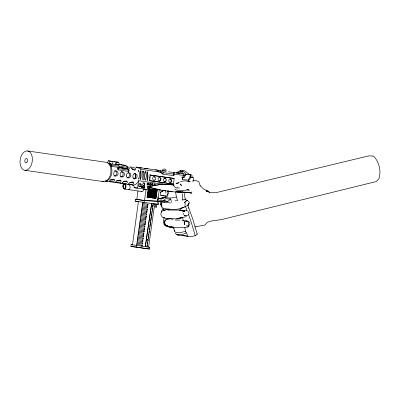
<?xml version="1.0" encoding="UTF-8"?>
<svg xmlns="http://www.w3.org/2000/svg" width="400" height="400" viewBox="0 0 400 400"><rect width="100%" height="100%" fill="white"/><g stroke="black" fill="none" stroke-linecap="round" stroke-linejoin="round"><path stroke-width="0.6" d="M161.73 204.435L161.755 202.685M157.975 199.96L158.08 196.955M118.02 169.89L118.64 167.37L118.07 167.29L127.87 168.7L129.03 170.185L128.85 171.45L118.02 169.89L117.72 168.555L118.07 167.29L111.38 166.33L110.775 164.95L109.74 163.9L108.405 163.41M173.87 184.945L161.845 184.025L147.585 186.815L147.2 189.53L134.135 187.665L134.165 187.17A2.56 1.6 -81.8 0 0 132.48 185.11M143.79 189.06L143.78 189.225A2.56 1.6 -81.8 0 1 141.44 191.4M173.79 175.085L173.745 175.68L162.955 174.125L160.58 172.135L147.77 170.285M173.81 174.715L174.07 172.55L173.745 175.68L173.855 174.045L183.785 175.48L184.05 175.915M189.825 176.695L193.42 177.835L193.02 182.085M174.15 178.445L149.72 174.995L174.15 178.445L173.55 184.115L149.19 180.675L149.295 179.54M149.4 178.405L149.56 176.7M149.19 180.675L149.76 180.685L150.295 175.005M183.455 214.715L183.62 213.245M182.665 193.13L182.995 191.62M185.735 201.1L184.66 202.595L185.735 201.1L187.29 200.61L185.65 199.53L181.96 200.025M182.525 179.405L182.845 177.175L181.945 177.05L182.525 179.405L188.11 180.21L190.04 177.4L190.385 174.89L185.335 174.17L183.305 177.245L184.205 177.37L186.235 174.29L182.645 170.585L181.97 173.705L183.995 173.98L183.785 175.48M112.665 164.125L113.035 161.49L112.66 161.44M138.82 201.66L135.255 201.145L135.515 199.315L136.72 199.38M191.895 191.815L191.065 192.68L172.51 191.77L161.145 190.13L147.585 186.815L162.62 184.135L138.605 180.675L137.545 188.135L134.135 187.665M138.02 190.78L136.795 199.43L144.49 200.495L158.2 201.265L157.765 204.34M130.905 246.4L131.155 244.645L136.81 245.425L136.565 247.18L130.905 246.4L149.45 249.04L149.7 247.285L136.625 245.4L142.58 203.395L142.94 202.215L158.305 204.435L158.46 203.345L157.78 202.555M138.415 201.59L132.475 244.83M158.2 201.265L144.34 200.535L144.08 202.365L135.255 201.145M144.49 200.495L146.07 189.375M147.105 197.105L148.405 188.735L147.105 197.105L148.03 197.24L149.22 188.855L148.295 188.72M147.645 197.185L148.835 188.795M147.68 197.19L148.87 188.805M148.155 197.26L149.455 188.885L148.155 197.26L148.815 197.355L150.005 188.965L149.345 188.87M142.21 245.215L141.88 246.16L142.21 245.215L136.76 244.43M142.55 242.8L142.19 243.98L142.55 242.8L137.105 242.015M142.895 240.385L142.535 241.565L142.895 240.385L137.445 239.6M143.235 237.975L142.875 239.155L143.235 237.975L137.79 237.19M143.58 235.56L143.22 236.74L143.58 235.56L138.13 234.775M143.92 233.145L143.56 234.325L143.92 233.145L138.475 232.36M144.26 230.73L143.905 231.91L144.26 230.73L138.815 229.945M144.605 228.32L144.245 229.5L144.605 228.32L139.16 227.535M144.945 225.905L144.585 227.085L144.945 225.905L139.5 225.12M145.29 223.49L144.93 224.67L145.29 223.49L139.845 222.705M145.63 221.075L145.27 222.255L145.63 221.075L140.185 220.29M145.975 218.665L145.615 219.845L145.975 218.665L140.53 217.88M146.315 216.25L145.955 217.43L146.315 216.25L140.87 215.465M146.66 213.835L146.3 215.015L146.66 213.835L141.215 213.05M147 211.42L146.64 212.605L147 211.42L141.555 210.635M147.345 209.01L146.985 210.19L147.345 209.01L141.9 208.225M147.685 206.595L147.325 207.775L147.685 206.595L142.24 205.81M148.03 204.18L147.67 205.36L148.03 204.18L142.58 203.395M149.115 197.4L150.42 189.025L149.115 197.4L149.55 197.46L150.74 189.07L150.305 189.01M149.735 197.485L151.04 189.115L149.735 197.485L150.245 197.56L151.435 189.17L150.925 189.1M150.38 197.58L151.685 189.21L150.38 197.58L151.685 197.765L152.875 189.38L151.57 189.19M150.78 197.64L151.925 189.24M150.935 197.66L152.085 189.265M151.09 197.68L152.24 189.29M151.205 197.7L152.39 189.31M151.245 197.705L152.435 189.315M151.51 197.74L152.7 189.355M151.57 197.75L152.76 189.365M151.78 197.78L153.08 189.41L151.78 197.78L152.1 197.825L153.29 189.44L152.97 189.395M146.315 239.705L145.33 246.655L146.315 239.705L148.135 239.965L146.96 246.89M146.385 239.215L151.35 205.555L146.385 239.215L148.2 239.475L152.98 205.79L151.165 205.53M151.23 205.065C152.455 200.66 149.7 206.735 153.045 205.325L153.09 203.68L153.045 205.325M152.24 197.85L153.43 189.46L153.725 189.5L152.535 197.89L152.24 197.85L152.535 197.89M152.35 197.865L153.54 189.475M152.42 197.875L153.61 189.485M152.82 197.93L154.12 189.56L152.82 197.93L153.325 198.005L154.515 189.615L154.01 189.545M153.495 198.03L154.795 189.655L153.495 198.03L154.05 198.11L155.24 189.72L154.685 189.64M147.04 246.31L147.205 245.155M147.37 243.995L147.615 242.255M147.78 241.095L148.135 239.965M148.185 238.225L148.45 236.39M148.62 235.165L148.795 233.94M148.97 232.715L149.23 230.875M149.405 229.65L149.575 228.425M149.84 226.59L150.445 222.3M150.62 221.075L151.23 216.79M151.4 215.565L151.665 213.725M151.835 212.5L152.01 211.275M152.185 210.05L152.445 208.215M152.62 206.99L152.98 205.79M154.275 198.14L155.58 189.77L154.275 198.14L155.335 198.295L156.525 189.905L155.465 189.755M154.74 198.21L155.895 189.815M155.075 198.255L156.245 189.865M155.22 198.28L156.38 189.885M154.715 203.915L148.585 247.125L149.7 247.285M155.52 198.32L156.825 189.95L155.52 198.32L155.93 198.38L157.12 189.99L156.71 189.935M160.795 170.635L160.58 172.135L162.955 174.125L163.17 172.615L160.795 170.635L135.815 167.065L141.37 167.835L140.41 169.225L139.64 168.215L137.31 167.79M157.635 201.185L159.24 189.87L147.615 186.95M189.63 174.78L184.955 170.92L180.68 170.315L180.53 171.375L177.54 173.075L179.05 173.28L182.495 171.645L180.53 171.375L182.675 171.685M185.18 175.27L185.335 174.17M190.075 177.35L190.385 174.89L189.74 174.8L190.11 174.38L190.865 174.49L192.18 175.78L192.04 177.645L193.42 177.835M120.86 164.685L116.65 164.7L119.44 164.49L125.95 165.42L127.48 167.355L127.295 168.62L127.87 168.7M169.535 218.82L166.52 219.09L165.415 220.04L164.175 221.97L164.75 224.01L165.56 225.285C172.46 228.375 180.61 227.705 187.985 227.075L188.69 223.475L187.91 221.355L185.875 221.155M161.505 212.16L161.77 210.615L162.99 208.83L164.175 210.09L162.665 208.505M168.285 192.545L167.445 196.32L158.86 198.68M184.95 205.655L185.3 204.075L184.675 202.48M184.87 192.825L184.59 195.81L185.32 199.545L185.065 198.89L185.235 199.31M187.945 205.36L188.46 203.165L187.89 205.485M168.54 210.33L167.66 209.685L171.01 210.09L178.865 210.055L184.67 210.895C179.145 214.005 186.395 209.43 186.66 210.78M164.855 221.535L165.455 220.215L164.175 221.97L165.56 225.285M160.875 199.945L161.335 198.43M189.655 224.13L189.215 225.475L188.21 225.86M187.985 227.075L188.51 225.565M107.565 162.865L108.285 160.82L110.245 161.09L109.35 163.65L118.065 164.895L119.32 166.27L127.48 167.355M111.38 166.33L111.785 165.185L110.765 163.845L109.35 163.65M184.8 227.44L185.51 231.155C182.14 232.3 177.585 233.895 174.445 231.55L174.57 230.37M188.41 214.98L189.135 213.085L187.975 211.36M188.11 180.21L188.41 179.45M138.605 180.675C137.645 182.955 135.59 185.265 132.9 185.08L105.005 181.055A8.975 5.61 -81.8 0 0 111.76 173.325A8.975 5.61 -81.8 0 0 108.005 163.38M187.06 200.715L187.18 200.46L187.74 200.905M160.38 192.39L162.92 190.87L160.375 192.26L160.785 195.455L163.745 195.785L162.33 195.6M188.66 207.665L192.99 219.725L197.255 234.215C193.03 238.775 182.905 234.845 177.7 234.875L176.805 234.74L179.11 235.05M165.155 220.5L164.175 221.97L165.255 224.6M188.135 181.355L191.2 176.885M120.995 164.975L125.95 165.42M188.17 205.38L189.46 202.775L188.36 200.995M162.51 201.645L161.64 202.77L161.84 207.365L164.18 208.64L174.805 209.66L180.165 208.69L182.405 207.815M114.215 179.1L112.145 179.97L109.975 179.79M120.57 180.015L118.5 180.885L116.335 180.705M126.93 180.935L125.44 181.7L123.305 181.695M133.29 181.85L131.8 182.62L129.665 182.615M170.58 198.98L167.88 199.045L166.01 198.345L163.39 200.77L167.96 201.4L170.58 198.98L171.6 202.3M166.925 195.19L167.825 194.375L168.04 192.5L167.415 191.125M180.68 170.315L176.2 172.905L177.1 173.03M188.79 189.265C184.325 191.315 179.245 190.825 174.64 189.53M162.61 169.36L164.37 168.965L166.06 169.85M127.685 184.68L128.88 184.585L129.865 185.93A2.66 1.63 83.5 0 1 129.915 188.52L129.35 189.39A2.515 1.54 83.5 0 1 128.155 189.485M186.325 232.79C183.215 234.405 178.455 236.33 175.48 233.63L175.305 232.945M184.46 207.005L180.165 208.69L187.73 205.545M185.675 201.225L186.6 200.885M177.405 187.88L175.435 187.795L173.28 185.21M164.19 217.86L164.075 217.605L163.295 221.48L164.22 224.9L166.185 226.435L170.4 227.275L172.54 226.535M195.17 235.775L194.59 233.59A214.445 167.44 -82.1 0 0 188.425 214.305M163.77 210.585L165.97 209.895M127.365 177.865C129.925 177.535 130.47 173.65 128.11 172.62M175.525 191.77L176.41 196.935C172.89 197.735 168.54 198.97 165.265 196.95M158.915 198.565L159.49 198.405M169.885 218.45L176.15 218.93L186.53 216.585M124.445 181.42L126.39 181.095L127.445 181.855A2.78 1.325 -17.6 0 1 126.935 182.99A2.78 0.84 -6.4 0 1 125.09 183.485L122.095 183.055M115.23 182.23L114.875 182.225M186.42 210.88L186.725 210.815M194.81 226.89L204.725 225.1L207.36 222.265L212.25 220.855L221.22 219.66L376.195 181.57L378.95 178.76C381.375 170.955 379.185 162.02 373.62 156.145L368.93 155.83L216.41 192.575L208.905 192.395L209.575 192.435L208.53 191.2L206.2 190.675M176.01 183.375L179.23 182.76L176.4 183.315M162.975 190.9L164.48 190.595M182.87 217.56L178.975 218.3L182.24 217.695M127.18 168.42L127.76 168.315M166.545 219.4L167.58 219.215M168.62 219.035L169.66 218.855M180.53 181.335L185.19 180.845L190.23 181.745L188.645 181.805M163.785 195.73L166.315 195.335M162.69 198.425L158.89 198.615M154.485 206.92L156.385 207.165L156.64 206.485A4.36 3.405 -82.1 0 1 156.14 204.125M192.87 180.72L195.805 180.425L198.88 181.86L200.285 186.08M176.785 200.66L175.045 200.82M177.7 234.875L178.885 234.79M24.815 170.28L26.425 170.165L28.02 169.4A9.755 6.095 -81.8 0 0 31.695 155.05A9.755 6.095 -81.8 0 0 22.44 153.77A9.755 6.095 -81.8 0 0 21.98 168.565L23.3 169.735L24.815 170.28L103.445 181.62L105.05 181.505L106.645 180.74A9.755 6.095 -81.8 0 0 111 170.265A9.755 6.095 -81.8 0 0 106.185 162.3L27.555 150.96M184.395 215.285L185.25 215.695L187.25 215.645M114.06 176.04C117.26 176.395 118 171.165 114.83 170.61M120.42 176.955C123.62 177.31 124.355 172.08 121.19 171.525M133.135 178.79C136.335 179.145 137.075 173.915 133.91 173.36M170.4 227.275L171.94 227.26L170.81 227.045M127.84 169.24L129.295 168.815L129.12 167.595A2.78 0.825 22.6 0 0 127.485 166.61L126.815 166.355M167.575 191.03L169.04 191.04M175.28 220.01L179.91 220.125M186.225 225.815L188.285 225.895M166.52 209.725L168.25 209.78L166.15 209.675L162.735 210.595L161.465 211.915L160.775 214.12L161.52 216.22L162.8 217.46L165.93 218.475M177.155 187.925L179.54 188.005M182.865 192.19L176.135 191.805L188.895 192.365M176.14 191.8L182.88 192.12M162.055 184.055L174.145 185M170.705 191.405L172.37 191.55M168.85 218.39L171.205 218.61M170.165 191.35L167.585 191.075M166.11 218.4L169.215 218.715L167.71 218.275M186.905 189.38L188.17 189.515L187.33 189.37M121.235 183.145L120.135 182.985M162.18 195.58L160.865 195.285M166.335 170.665L162.08 170.06M166.23 171.435L161.84 170.81L162.26 170.875M111.075 161.22L111.45 161.275M114.39 161.7L114.765 161.75M116.67 162.03L118.63 162.3L119.44 164.49M187.945 174.085L190.865 174.49M144.395 168.3L148.065 168.805M155.265 169.865L158.935 170.375M147.62 170.265L140.41 169.225M117.72 168.555L129.03 170.185L128.55 170.12L128.85 171.45M187.43 192.175L191.065 192.68M159.24 189.87L161.145 190.13M149.22 188.855L148.03 197.24M150.005 188.965L148.815 197.355M150.74 189.07L149.55 197.46M151.435 189.17L150.245 197.56M152.875 189.38L151.81 189.225L150.62 197.615L151.685 197.765M153.29 189.44L152.1 197.825M154.515 189.615L153.325 198.005M155.24 189.72L154.05 198.11M156.525 189.905L156.13 189.85L154.94 198.24L155.335 198.295M157.12 189.99L155.93 198.38M142.745 188.915L147.2 189.53M162.295 197.59L163.655 198.105A6.14 4.795 -82.1 0 0 165.815 196.465M163.655 198.105L162.145 197.9A6.14 4.795 -82.1 0 0 162.54 197.72M135.515 199.315L144.34 200.535M154.765 203.925L158.305 204.435M181.87 235.435L188.075 236.31L185.51 231.155M108.285 160.82L118.63 162.3M118.89 164.43L121.15 164.76M168.51 171.785L183.995 173.98M111.785 165.185L119.32 166.27M163.17 172.615L173.955 174.17M181.945 177.05L184.205 177.37M149.76 180.685L173.55 184.115M153.43 189.46L153.725 189.5M124.455 189.035L141.835 191.54M157.52 199.92L167.96 201.4M157.28 201.09L170.67 203.02M157.58 201.16L164.885 202.215M142.41 204.605L147.86 205.385M178.865 210.055L184.695 210.9M142.07 207.015L147.515 207.8M141.725 209.43L147.175 210.215M141.385 211.845L146.83 212.63M141.04 214.26L146.49 215.04M140.7 216.67L146.145 217.455M140.355 219.085L145.805 219.87M140.015 221.5L145.46 222.285M139.67 223.915L145.12 224.695M139.33 226.325L144.775 227.11M138.985 228.74L144.435 229.525M138.645 231.155L144.09 231.94M138.3 233.57L143.75 234.35M137.96 235.98L143.405 236.765M137.615 238.395L143.065 239.18M137.275 240.81L142.72 241.595M136.93 243.225L142.38 244.005M131.155 244.645L132.38 244.82M136.565 247.18L149.45 249.04M181.9 220.335L183.58 220.58M118.065 167.355L127.475 168.79L119.15 167.445M184.08 220.375L187.725 220.995M156.91 171.45L160.52 172.125M168.55 226.625L169.68 226.835M131.63 168.75L133.155 169.08L134.685 170.015M107.42 181.15L106.645 180.995M172.02 219.385L173.165 219.625M168.56 226.675L174.335 228.195M130.04 166.8L130.525 167.065M206.15 190.86L208.995 191.815L203.32 188.805L200.245 185.72M186.985 215.59L187.32 215.705M206.08 190.87L207.715 191.45L206.1 190.79M101.925 181.075L103.445 181.62M190.23 193.18L191.925 193.795M187.08 189.735L189.475 190.71M168.385 226.35L165.1 224.95L168.425 226.47L165.575 225.09M126.795 168.165L128.54 169.57M119.465 181.04L117.935 180.105M113.11 180.12L112.02 179.525M184.31 215.245L185.25 215.695M125.125 181.045L126.325 181.735M118.765 180.125L119.42 180.505M112.405 179.21L113.065 179.585M164.935 196.895L165.895 197.455M125.295 181.695L124.295 181.02M170.53 218.745L171.43 219.31M188.935 222.055L188.235 221.455L185.85 221.22L184.09 221.72L184.49 223.15L184.32 224.7L184.545 223.1L184.075 221.67M164.03 217.34L164.355 217.695M161.815 206.46L161.015 205.59L160.28 201.96M161.88 205.195L160.77 203.95L161.635 205.1M130.3 173.645L128.775 172.615L127.3 173.21A2.78 2.15 86 0 0 126.565 175.065M133.115 177.97L134.365 178.96L136.115 178.4A2.78 2.15 -70.2 0 0 137.165 176.59A2.78 2.15 86 0 0 136.66 174.56L135.135 173.53L133.66 174.13A2.78 2.15 86 0 0 132.925 175.98A2.78 2.15 -70.2 0 0 133.115 177.97M126.755 177.05L128.005 178.045L129.755 177.485A2.78 2.15 -70.2 0 0 130.805 175.675M189.15 222.075L190.065 223.595M197.055 233.79L197.255 234.215M187.775 205.42L188.92 208.33M176.41 196.935L177.625 200.875M169.065 209.045L169.385 210.1M173.64 227.355L173.555 226.935L174.335 230.99M165.485 190.39L165.96 192.95M145.42 173.13L145.38 171.375A8.975 5.61 -81.8 0 1 145.6 180.155L145.57 178.985M142.015 172.055L141.985 170.885A8.975 5.61 -81.8 0 1 142.205 179.67M138.625 171.565L138.595 170.395A8.975 5.61 -81.8 0 1 138.815 179.18L138.785 178.01M164.17 196.915A7.115 5.555 -82.1 0 1 163.3 197.73M156.32 207.175A4.13 3.225 -82.1 0 1 155.47 204.03M185.215 206.105A214.445 167.44 -82.1 0 1 187.175 211M182.88 199.875A15.12 11.805 -82.1 0 1 182.55 194.09M180.14 208.78A189.575 148.02 -82.1 0 1 180.46 209.855M182.53 217.465A189.575 148.02 -82.1 0 1 183.335 220.77M153.715 176.565A1.875 1.46 -89.1 0 1 154.42 176.92M154.69 177.255A1.875 1.46 -89.1 0 1 154.885 177.675M154.445 179.89A1.875 1.46 -89.1 0 1 153.75 180.275M159.78 177.7A1.86 1.45 -89.1 0 1 160.055 178.04M160.245 178.455A1.86 1.45 -89.1 0 1 160.345 178.92M160.35 179.405A1.86 1.45 -89.1 0 1 160.26 179.88M160.07 180.305A1.86 1.45 -89.1 0 1 159.12 181.04M164.455 178.115A1.875 1.46 -89.1 0 1 165.155 178.465M165.43 178.805A1.875 1.46 -89.1 0 1 165.625 179.225M165.635 180.655A1.875 1.46 -89.1 0 1 165.45 181.085M165.185 181.435A1.875 1.46 -89.1 0 1 164.49 181.825M170.19 179.015A1.86 1.45 -89.1 0 1 170.995 181.43M170.81 181.855A1.86 1.45 -89.1 0 1 169.855 182.59M139.905 183.72A1.525 1.19 -82.1 0 1 140.87 185.4A1.525 1.19 -82.1 0 1 139.475 186.735M139.18 186.64A1.525 1.19 -82.1 0 1 138.915 186.45M138.705 186.175A1.525 1.19 -82.1 0 1 138.565 185.835M139.01 184.04A1.525 1.19 -82.1 0 1 139.29 183.835M154.25 183.98A0.57 0.445 -82.1 0 1 154.845 184.49A0.57 0.445 -82.1 0 1 154.21 185.025M151.765 183.755A0.7 0.545 -82.1 0 1 152.625 184.195A0.7 0.545 -82.1 0 1 151.845 184.945M150.23 183.325A0.975 0.76 -82.1 0 1 150.82 184.525A0.975 0.76 -82.1 0 1 149.765 185.195M149.6 185.07A0.975 0.76 -82.1 0 1 149.37 184.68M149.4 183.935A0.975 0.76 -82.1 0 1 149.51 183.715M147.49 183.095A1.035 0.81 -82.1 0 1 148.58 184.025A1.035 0.81 -82.1 0 1 147.42 185.005M147.095 184.685A1.035 0.81 -82.1 0 1 147 184.455M147.03 183.665A1.035 0.81 -82.1 0 1 147.145 183.43M143.34 182.905A1.34 1.045 -82.1 0 1 144.375 184.715A1.34 1.045 -82.1 0 1 142.56 185.06M141.76 186.19A0.73 0.57 -82.1 0 1 142.205 187.09A0.73 0.57 -82.1 0 1 141.41 187.59M141.465 186.245A0.73 0.57 -82.1 0 1 141.61 186.195M143.87 186.52A0.73 0.57 -82.1 0 1 144.49 187.225A0.73 0.57 -82.1 0 1 143.815 187.965M143.545 187.825A0.73 0.57 -82.1 0 1 143.375 187.53M143.4 186.975A0.73 0.57 -82.1 0 1 143.725 186.57M126.7 177.045A2.78 2.15 -70.2 0 1 126.51 175.055M130.355 173.65A2.78 2.15 86 0 1 130.86 175.685M124.39 181.41A2.78 1.325 -17.6 0 0 122.64 182.37A2.78 0.84 -6.4 0 0 122.04 183.045M131.665 182.8A7.13 4.455 -81.8 0 1 131 182.275M132.435 169.72A7.13 4.455 -81.8 0 1 133.6 169.16M135.09 173.655A3.045 1.905 -81.8 0 1 134.35 178.88M125.745 187.56A2.01 1.23 83.5 0 1 123.965 187.95A2.01 1.23 83.5 0 1 123.675 185A2.01 1.23 83.5 0 1 125.505 185.125M125.71 185.565A2.01 1.23 83.5 0 1 125.845 186.065M115.975 161.92L115.6 164.55L115.975 164.605L116.35 161.97L115.975 161.92M148.725 188.78L147.535 197.17L147.795 197.205L148.985 188.82L148.725 188.78M149.55 188.9L148.36 197.29L148.62 197.325L149.81 188.94L149.55 188.9M149.66 188.915L148.47 197.305L149.7 188.92M152.545 189.33L151.355 197.72L152.59 189.34M155.78 189.8L154.59 198.185L154.855 198.225L156.045 189.835L155.78 189.8M130.845 167.095L130.805 167.305C131.74 168.725 133.88 170.97 135.65 169.735L135.48 168.51L134.48 167.835L133.17 167.275L130.845 167.095M183.15 211.725L184.64 211.005L183.15 211.725M123.255 184.455L123.015 184.955A2.66 1.63 83.5 0 0 123.06 187.55L123.66 188.58A2.515 1.54 83.5 0 0 125.245 188.8L125.805 187.93A2.66 1.63 83.5 0 0 125.76 185.335C125.555 184.22 123.995 183.19 123.255 184.455M115.04 171.005L114.585 171.375A2.78 2.15 86 0 0 113.85 173.23A2.78 2.15 -70.2 0 0 114.04 175.22L115.285 176.21L117.04 175.65A2.78 2.15 -70.2 0 0 118.09 173.84A2.78 2.15 86 0 0 117.585 171.81L116.615 170.955L115.04 171.005M121.4 171.92L120.945 172.295A2.78 2.15 86 0 0 120.21 174.145A2.78 2.15 -70.2 0 0 120.4 176.135L121.645 177.125L123.395 176.565A2.78 2.15 -70.2 0 0 124.445 174.76A2.78 2.15 86 0 0 123.94 172.725L122.975 171.87L121.4 171.92M112.42 179.4L111.73 179.585A2.78 1.325 -17.6 0 0 109.98 180.545A2.78 0.84 -6.4 0 0 109.375 181.22L112.375 181.65A2.78 0.84 -6.4 0 0 114.22 181.155A2.78 1.325 -17.6 0 0 114.725 180.02L113.67 179.26L112.42 179.4M118.775 180.32L118.085 180.505A2.78 1.325 -17.6 0 0 116.34 181.46A2.78 0.84 -6.4 0 0 115.735 182.135L118.735 182.57A2.78 0.84 -6.4 0 0 120.575 182.07A2.78 1.325 -17.6 0 0 121.085 180.935L120.03 180.18L118.775 180.32M131.495 182.15L130.805 182.335A2.78 1.325 -17.6 0 0 129.055 183.295A2.78 0.84 -6.4 0 0 128.455 183.97L131.45 184.405A2.78 0.84 -6.4 0 0 133.295 183.905A2.78 1.325 -17.6 0 0 133.8 182.77L132.75 182.015L131.495 182.15M178.39 218.515L176.885 218.835L178.39 218.515M181.6 185.505L180.25 184.115L181.6 185.505M147.295 180.4L147.075 171.62A8.975 5.61 -81.8 0 1 147.295 180.4M143.905 179.915L143.685 171.13A8.975 5.61 -81.8 0 1 143.905 179.915M140.51 179.425L140.29 170.64A8.975 5.61 -81.8 0 1 140.51 179.425M123.315 185.295A2.01 1.23 83.5 0 0 124.445 188.44A2.01 1.23 83.5 0 0 125.47 185.595A2.01 1.23 83.5 0 0 123.315 185.295M155.285 179.545A1.875 1.46 -89.1 0 0 154.29 176.575A1.875 1.46 -89.1 0 0 152.775 179.185A1.875 1.46 -89.1 0 0 155.285 179.545M160.645 180.315A1.86 1.45 -89.1 0 0 159.66 177.36A1.86 1.45 -89.1 0 0 158.155 179.955A1.86 1.45 -89.1 0 0 160.645 180.315M166.025 181.095A1.875 1.46 -89.1 0 0 165.03 178.12A1.875 1.46 -89.1 0 0 163.515 180.735A1.875 1.46 -89.1 0 0 166.025 181.095M171.385 181.86A1.86 1.45 -89.1 0 0 170.4 178.905A1.86 1.45 -89.1 0 0 168.895 181.505A1.86 1.45 -89.1 0 0 171.385 181.86M140.98 186.18A1.525 1.19 -82.1 0 0 140.28 183.77A1.525 1.19 -82.1 0 0 138.94 185.885A1.525 1.19 -82.1 0 0 140.98 186.18M144.605 185.07A1.34 1.045 -82.1 0 0 143.99 182.95A1.34 1.045 -82.1 0 0 142.81 184.815A1.34 1.045 -82.1 0 0 144.605 185.07M142.475 187.4A0.73 0.57 -82.1 0 0 142.135 186.24A0.73 0.57 -82.1 0 0 141.495 187.255A0.73 0.57 -82.1 0 0 142.475 187.4M144.735 187.725A0.73 0.57 -82.1 0 0 144.4 186.57A0.73 0.57 -82.1 0 0 143.755 187.585A0.73 0.57 -82.1 0 0 144.735 187.725M148.765 184.71A1.035 0.81 -82.1 0 0 148.29 183.07A1.035 0.81 -82.1 0 0 147.375 184.51A1.035 0.81 -82.1 0 0 148.765 184.71M151.055 184.92A0.975 0.76 -82.1 0 0 150.605 183.375A0.975 0.76 -82.1 0 0 149.75 184.73A0.975 0.76 -82.1 0 0 151.055 184.92M152.875 184.76A0.7 0.545 -82.1 0 0 152.555 183.66A0.7 0.545 -82.1 0 0 151.94 184.625A0.7 0.545 -82.1 0 0 152.875 184.76M155.12 184.89A0.57 0.445 -82.1 0 0 154.855 183.99A0.57 0.445 -82.1 0 0 154.355 184.78A0.57 0.445 -82.1 0 0 155.12 184.89M26.915 162.255A2.155 1.345 -81.8 0 0 26.825 158.61A2.155 1.345 -81.8 0 0 24.82 160.995A2.155 1.345 -81.8 0 0 26.915 162.255"/></g></svg>
